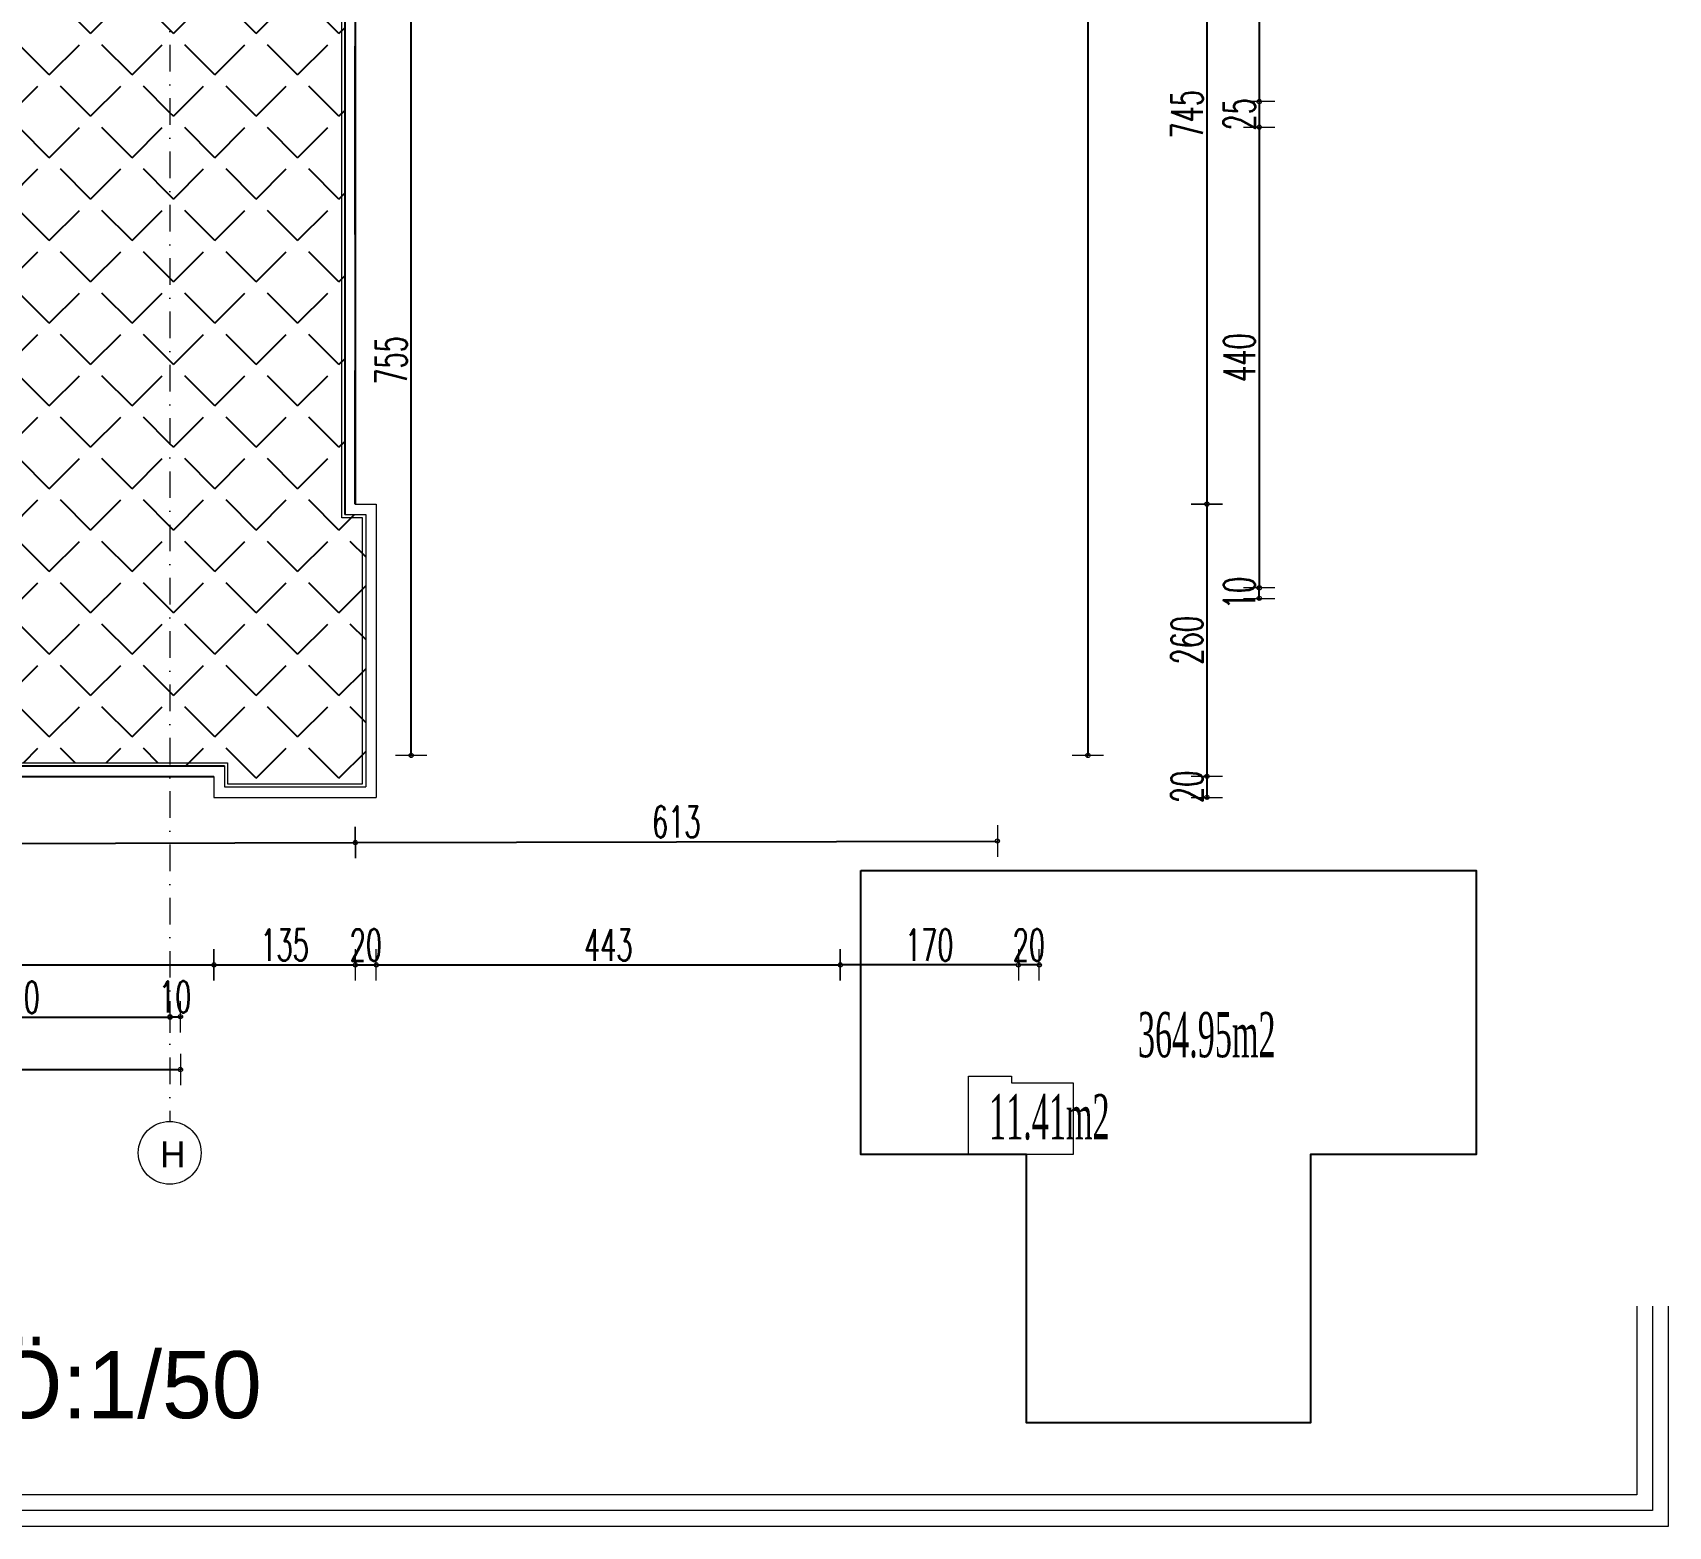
# Model space of a CAD drawing. Header units: millimetres. Extents: x -16104 to 67872, y -88009 to 12107.
# Drawn here: x 33886 to 35448, y 8729 to 10156 of the extents above; entities that cross this region are included whole.
import ezdxf

# ---------------------------------------------------------------- set-up
doc = ezdxf.new("R2010")
doc.units = ezdxf.units.MM
doc.linetypes.add('ACAD_ISO07W100', pattern=[3, 0, -3])
doc.linetypes.add('DASHDOTX2', pattern=[50.8, 25.4, -12.7, 0, -12.7])
doc.layers.get('0').update_dxf_attribs({"color": 241})
for name, color, linetype, lineweight in [('0.3', 114, 'Continuous', 5), ('AKS', 1, 'ACAD_ISO07W100', 5), ('akslar', 144, 'Continuous', 20), ('balkon', 6, 'Continuous', 5), ('c05', 32, 'Continuous', 13), ('duvar', 123, 'Continuous', 25), ('OLCU', 54, 'Continuous', 13), ('SıVA', 40, 'Continuous', 9), ('YAZI', 22, 'Continuous', 18), ('ÖLÇÜ', 252, 'Continuous', 20)]:
    doc.layers.add(name, color=color, linetype=linetype, lineweight=lineweight)
doc.styles.add('DIM', font='Txttw.shx', dxfattribs={"width": 0.6})
doc.styles.add('OLCUIC', font='ROMANS.SHX', dxfattribs={"width": 0.5})
doc.styles.add('ÖLÇÜ-50', font='comic.ttf', dxfattribs={"height": 12.5})
doc.dimstyles.new('50', dxfattribs={"dimscale": 0, "dimtxt": 30, "dimasz": 1, "dimexe": 0, "dimexo": 2, "dimgap": 4, "dimtad": 1, "dimdec": 0, "dimzin": 0, "dimdsep": 46, "dimtxsty": 'DIM', "dimblk1": 'DOT', "dimblk2": 'DOT', "dimsah": 1, "dimcen": 1.5, "dimdle": 3, "dimse1": 1, "dimse2": 1, "dimclrd": 256, "dimclre": 9, "dimclrt": 256, "dimadec": 0, "dimazin": 0, "dimtfac": 0.24, "dimtdec": 0, "dimtix": 1, "dimtmove": 2, "dimatfit": 3, "dimldrblk": 'DOT', "dimfxl": 0, "dimtolj": 1, "dimtzin": 15, "dimarcsym": 0})
pattern_1 = [(45, (0, 0), (-39.51313, 39.51313), [40.64, -15.24]), (135, (0, 0), (-39.51313, -39.51313), [40.64, -15.24])]

# ---------------------------------------------------------------- blocks, each defined once
blk = doc.blocks.new('DOT')
for p, q in [((-2, 0), (0, 0)), ((0, 15), (0, -15)), ((2, 0), (0, 0))]:
    blk.add_line(p, q)
blk.add_circle((0, 0), 2)
blk = doc.blocks.new('*D809')
at = {"layer": 'Defpoints', "color": 0, "transparency": 16777216}
for p in [(33239.5, 9300.5), (34059.5, 9300.5), (34059.5, 9265.5)]:
    blk.add_point(p, dxfattribs=at)
at = {"layer": 'OLCU', "lineweight": -2, "transparency": 16777216}
blk.add_line((33240.5, 9265.5), (34058.5, 9265.5), dxfattribs=at)
at = {"layer": 'OLCU', "lineweight": -2, "transparency": 16777216, "rotation": 180}
blk.add_blockref('DOT', (33239.5, 9265.5), dxfattribs=at)
at = {"layer": 'OLCU', "lineweight": -2, "transparency": 16777216}
blk.add_blockref('DOT', (34059.5, 9265.5), dxfattribs=at)
at = {"layer": 'OLCU', "transparency": 16777216, "insert": (33649.5, 9284.5), "char_height": 30, "attachment_point": 5, "style": 'DIM'}
blk.add_mtext('\\A1;820', dxfattribs=at)
blk = doc.blocks.new('*D810')
at = {"layer": 'Defpoints', "color": 0, "transparency": 16777216}
for p in [(34059.5, 9300.5), (34194.5, 9300.5), (34194.5, 9265.5)]:
    blk.add_point(p, dxfattribs=at)
at = {"layer": 'OLCU', "lineweight": -2, "transparency": 16777216}
blk.add_line((34060.5, 9265.5), (34193.5, 9265.5), dxfattribs=at)
at = {"layer": 'OLCU', "lineweight": -2, "transparency": 16777216, "rotation": 180}
blk.add_blockref('DOT', (34059.5, 9265.5), dxfattribs=at)
at = {"layer": 'OLCU', "lineweight": -2, "transparency": 16777216}
blk.add_blockref('DOT', (34194.5, 9265.5), dxfattribs=at)
at = {"layer": 'OLCU', "transparency": 16777216, "insert": (34127, 9284.5), "char_height": 30, "attachment_point": 5, "style": 'DIM'}
blk.add_mtext('\\A1;135', dxfattribs=at)
blk = doc.blocks.new('*D814')
at = {"layer": 'Defpoints', "color": 0, "transparency": 16777216}
for p in [(33723, 9215.5), (34017.5, 9215.5), (34017.5, 9215.5)]:
    blk.add_point(p, dxfattribs=at)
at = {"layer": 'OLCU', "lineweight": -2, "transparency": 16777216}
blk.add_line((33724, 9215.5), (34016.5, 9215.5), dxfattribs=at)
at = {"layer": 'OLCU', "lineweight": -2, "transparency": 16777216, "rotation": 180}
blk.add_blockref('DOT', (33723, 9215.5), dxfattribs=at)
at = {"layer": 'OLCU', "lineweight": -2, "transparency": 16777216}
blk.add_blockref('DOT', (34017.5, 9215.5), dxfattribs=at)
at = {"layer": 'OLCU', "transparency": 16777216, "insert": (33870.2, 9234.5), "char_height": 30, "attachment_point": 5, "style": 'DIM'}
blk.add_mtext('\\A1;290', dxfattribs=at)
blk = doc.blocks.new('*D815')
at = {"layer": 'Defpoints', "color": 0, "transparency": 16777216}
for p in [(34017.5, 9266), (34027.5, 9266), (34027.5, 9216)]:
    blk.add_point(p, dxfattribs=at)
at = {"layer": 'OLCU', "lineweight": -2, "transparency": 16777216}
for p, q in [((34016.5, 9216), (34015.5, 9216)), ((34017.5, 9216), (34027.5, 9216)), ((34028.5, 9216), (34029.5, 9216))]:
    blk.add_line(p, q, dxfattribs=at)
blk.add_blockref('DOT', (34017.5, 9216), dxfattribs=at)
at = {"layer": 'OLCU', "lineweight": -2, "transparency": 16777216, "rotation": 180}
blk.add_blockref('DOT', (34027.5, 9216), dxfattribs=at)
at = {"layer": 'OLCU', "transparency": 16777216, "insert": (34022.5, 9235), "char_height": 30, "attachment_point": 5, "style": 'DIM'}
blk.add_mtext('\\A1;10', dxfattribs=at)
blk = doc.blocks.new('*D816')
at = {"layer": 'Defpoints', "color": 0, "transparency": 16777216}
for p in [(33237.5, 9200.5), (34027.5, 9201), (34027.5, 9165.5)]:
    blk.add_point(p, dxfattribs=at)
at = {"layer": 'OLCU', "lineweight": -2, "transparency": 16777216}
blk.add_line((33238.5, 9165.5), (34026.5, 9165.5), dxfattribs=at)
at = {"layer": 'OLCU', "lineweight": -2, "transparency": 16777216, "rotation": 180}
blk.add_blockref('DOT', (33237.5, 9165.5), dxfattribs=at)
at = {"layer": 'OLCU', "lineweight": -2, "transparency": 16777216}
blk.add_blockref('DOT', (34027.5, 9165.5), dxfattribs=at)
at = {"layer": 'OLCU', "transparency": 16777216, "insert": (33632.5, 9184.5), "char_height": 30, "attachment_point": 5, "style": 'DIM'}
blk.add_mtext('\\A1;790', dxfattribs=at)
blk = doc.blocks.new('*D817')
at = {"layer": 'Defpoints', "color": 0, "transparency": 16777216}
for p in [(34972.5, 10450), (35007.5, 9705.5), (35007.5, 9705.5)]:
    blk.add_point(p, dxfattribs=at)
at = {"layer": 'OLCU', "lineweight": -2, "transparency": 16777216}
blk.add_line((35007.5, 10449), (35007.5, 9706.5), dxfattribs=at)
for p, rotation in [((35007.5, 10450), 90), ((35007.5, 9705.5), 270)]:
    blk.add_blockref('DOT', p, dxfattribs=dict(at, rotation=rotation))
at = {"layer": 'OLCU', "transparency": 16777216, "insert": (34988.5, 10077.8), "char_height": 30, "attachment_point": 5, "rotation": 90, "style": 'DIM'}
blk.add_mtext('\\A1;745', dxfattribs=at)
blk = doc.blocks.new('*D819')
at = {"layer": 'Defpoints', "color": 0, "transparency": 16777216}
for p in [(35057.5, 10500), (35057.5, 10090), (35057.5, 10090)]:
    blk.add_point(p, dxfattribs=at)
at = {"layer": 'OLCU', "lineweight": -2, "transparency": 16777216}
blk.add_line((35057.5, 10499), (35057.5, 10091), dxfattribs=at)
for p, rotation in [((35057.5, 10500), 90), ((35057.5, 10090), 270)]:
    blk.add_blockref('DOT', p, dxfattribs=dict(at, rotation=rotation))
at = {"layer": 'OLCU', "transparency": 16777216, "insert": (35038.5, 10295), "char_height": 30, "attachment_point": 5, "rotation": 90, "style": 'DIM'}
blk.add_mtext('\\A1;410', dxfattribs=at)
blk = doc.blocks.new('*D820')
at = {"layer": 'Defpoints', "color": 0, "transparency": 16777216}
for p in [(35057.5, 10090), (35057.5, 10065.5), (35057.5, 10065.5)]:
    blk.add_point(p, dxfattribs=at)
at = {"layer": 'OLCU', "lineweight": -2, "transparency": 16777216}
for p, q in [((35057.5, 10091), (35057.5, 10092)), ((35057.5, 10090), (35057.5, 10065.5)), ((35057.5, 10064.5), (35057.5, 10063.5))]:
    blk.add_line(p, q, dxfattribs=at)
for p, rotation in [((35057.5, 10090), 270), ((35057.5, 10065.5), 90)]:
    blk.add_blockref('DOT', p, dxfattribs=dict(at, rotation=rotation))
at = {"layer": 'OLCU', "transparency": 16777216, "insert": (35038.5, 10077.8), "char_height": 30, "attachment_point": 5, "rotation": 90, "style": 'DIM'}
blk.add_mtext('\\A1;25', dxfattribs=at)
blk = doc.blocks.new('*D821')
at = {"layer": 'Defpoints', "color": 0, "transparency": 16777216}
for p in [(35057.5, 10065.5), (35057.5, 9625.5), (35057.5, 9625.5)]:
    blk.add_point(p, dxfattribs=at)
at = {"layer": 'OLCU', "lineweight": -2, "transparency": 16777216}
blk.add_line((35057.5, 10064.5), (35057.5, 9626.5), dxfattribs=at)
for p, rotation in [((35057.5, 10065.5), 90), ((35057.5, 9625.5), 270)]:
    blk.add_blockref('DOT', p, dxfattribs=dict(at, rotation=rotation))
at = {"layer": 'OLCU', "transparency": 16777216, "insert": (35038.5, 9845.5), "char_height": 30, "attachment_point": 5, "rotation": 90, "style": 'DIM'}
blk.add_mtext('\\A1;440', dxfattribs=at)
blk = doc.blocks.new('*D822')
at = {"layer": 'Defpoints', "color": 0, "transparency": 16777216}
for p in [(35022.5, 9625.6), (35057.5, 9625.6), (35022.5, 9615.5)]:
    blk.add_point(p, dxfattribs=at)
at = {"layer": 'OLCU', "lineweight": -2, "transparency": 16777216}
for p, q in [((35057.5, 9626.6), (35057.5, 9627.6)), ((35057.5, 9615.5), (35057.5, 9625.6)), ((35057.5, 9614.5), (35057.5, 9613.5))]:
    blk.add_line(p, q, dxfattribs=at)
for p, rotation in [((35057.5, 9625.6), 270), ((35057.5, 9615.5), 90)]:
    blk.add_blockref('DOT', p, dxfattribs=dict(at, rotation=rotation))
at = {"layer": 'OLCU', "transparency": 16777216, "insert": (35038.5, 9620.6), "char_height": 30, "attachment_point": 5, "rotation": 90, "style": 'DIM'}
blk.add_mtext('\\A1;10', dxfattribs=at)
blk = doc.blocks.new('*D838')
at = {"layer": 'Defpoints', "color": 0, "transparency": 16777216}
for p in [(34827.5, 9365.5), (34847.5, 9365.5), (34827.5, 9265.5)]:
    blk.add_point(p, dxfattribs=at)
at = {"layer": 'OLCU', "lineweight": -2, "transparency": 16777216}
for p, q in [((34826.5, 9265.5), (34825.5, 9265.5)), ((34847.5, 9265.5), (34827.5, 9265.5)), ((34848.5, 9265.5), (34849.5, 9265.5))]:
    blk.add_line(p, q, dxfattribs=at)
blk.add_blockref('DOT', (34827.5, 9265.5), dxfattribs=at)
at = {"layer": 'OLCU', "lineweight": -2, "transparency": 16777216, "rotation": 180}
blk.add_blockref('DOT', (34847.5, 9265.5), dxfattribs=at)
at = {"layer": 'OLCU', "transparency": 16777216, "insert": (34837.5, 9284.5), "char_height": 30, "attachment_point": 5, "style": 'DIM'}
blk.add_mtext('\\A1;20', dxfattribs=at)
blk = doc.blocks.new('*D839')
at = {"layer": 'Defpoints', "color": 0, "transparency": 16777216}
for p in [(34657.5, 9365.5), (34827.5, 9365.5), (34657.5, 9265.5)]:
    blk.add_point(p, dxfattribs=at)
at = {"layer": 'OLCU', "lineweight": -2, "transparency": 16777216}
blk.add_line((34826.5, 9265.5), (34658.5, 9265.5), dxfattribs=at)
at = {"layer": 'OLCU', "lineweight": -2, "transparency": 16777216, "rotation": 180}
blk.add_blockref('DOT', (34657.5, 9265.5), dxfattribs=at)
at = {"layer": 'OLCU', "lineweight": -2, "transparency": 16777216}
blk.add_blockref('DOT', (34827.5, 9265.5), dxfattribs=at)
at = {"layer": 'OLCU', "transparency": 16777216, "insert": (34742.5, 9284.5), "char_height": 30, "attachment_point": 5, "style": 'DIM'}
blk.add_mtext('\\A1;170', dxfattribs=at)
blk = doc.blocks.new('*D840')
at = {"layer": 'Defpoints', "color": 0, "transparency": 16777216}
for p in [(34214.5, 9265.5), (34657.5, 9265.5), (34657.5, 9265.5)]:
    blk.add_point(p, dxfattribs=at)
at = {"layer": 'OLCU', "lineweight": -2, "transparency": 16777216}
blk.add_line((34215.5, 9265.5), (34656.5, 9265.5), dxfattribs=at)
at = {"layer": 'OLCU', "lineweight": -2, "transparency": 16777216, "rotation": 180}
blk.add_blockref('DOT', (34214.5, 9265.5), dxfattribs=at)
at = {"layer": 'OLCU', "lineweight": -2, "transparency": 16777216}
blk.add_blockref('DOT', (34657.5, 9265.5), dxfattribs=at)
at = {"layer": 'OLCU', "transparency": 16777216, "insert": (34436, 9284.5), "char_height": 30, "attachment_point": 5, "style": 'DIM'}
blk.add_mtext('\\A1;443', dxfattribs=at)
blk = doc.blocks.new('*D845')
at = {"layer": 'Defpoints', "color": 0, "transparency": 16777216}
for p in [(34907.5, 9705.5), (34907.5, 9445.5), (35007.5, 9445.5)]:
    blk.add_point(p, dxfattribs=at)
at = {"layer": 'OLCU', "lineweight": -2, "transparency": 16777216}
blk.add_line((35007.5, 9704.5), (35007.5, 9446.5), dxfattribs=at)
for p, rotation in [((35007.5, 9705.5), 90), ((35007.5, 9445.5), 270)]:
    blk.add_blockref('DOT', p, dxfattribs=dict(at, rotation=rotation))
at = {"layer": 'OLCU', "transparency": 16777216, "insert": (34988.5, 9575.5), "char_height": 30, "attachment_point": 5, "rotation": 90, "style": 'DIM'}
blk.add_mtext('\\A1;260', dxfattribs=at)
blk = doc.blocks.new('*D846')
at = {"layer": 'Defpoints', "color": 0, "transparency": 16777216}
for p in [(34907.5, 9445.5), (34907.5, 9425.5), (35007.5, 9425.5)]:
    blk.add_point(p, dxfattribs=at)
at = {"layer": 'OLCU', "lineweight": -2, "transparency": 16777216}
for p, q in [((35007.5, 9446.5), (35007.5, 9447.5)), ((35007.5, 9445.5), (35007.5, 9425.5)), ((35007.5, 9424.5), (35007.5, 9423.5))]:
    blk.add_line(p, q, dxfattribs=at)
for p, rotation in [((35007.5, 9445.5), 270), ((35007.5, 9425.5), 90)]:
    blk.add_blockref('DOT', p, dxfattribs=dict(at, rotation=rotation))
at = {"layer": 'OLCU', "transparency": 16777216, "insert": (34988.5, 9435.5), "char_height": 30, "attachment_point": 5, "rotation": 90, "style": 'DIM'}
blk.add_mtext('\\A1;20', dxfattribs=at)
blk = doc.blocks.new('*D854')
at = {"layer": 'Defpoints', "color": 0, "transparency": 16777216}
for p in [(34194.5, 9265.5), (34214.5, 9265.5), (34214.5, 9265.5)]:
    blk.add_point(p, dxfattribs=at)
at = {"layer": 'OLCU', "lineweight": -2, "transparency": 16777216}
for p, q in [((34193.5, 9265.5), (34192.5, 9265.5)), ((34194.5, 9265.5), (34214.5, 9265.5)), ((34215.5, 9265.5), (34216.5, 9265.5))]:
    blk.add_line(p, q, dxfattribs=at)
blk.add_blockref('DOT', (34194.5, 9265.5), dxfattribs=at)
at = {"layer": 'OLCU', "lineweight": -2, "transparency": 16777216, "rotation": 180}
blk.add_blockref('DOT', (34214.5, 9265.5), dxfattribs=at)
at = {"layer": 'OLCU', "transparency": 16777216, "insert": (34204.5, 9284.5), "char_height": 30, "attachment_point": 5, "style": 'DIM'}
blk.add_mtext('\\A1;20', dxfattribs=at)
blk = doc.blocks.new('*D441')
at = {"layer": 'Defpoints', "color": 0, "transparency": 16777216}
for p in [(34893.9, 11575), (34893.9, 9465.5), (34893.9, 9465.5)]:
    blk.add_point(p, dxfattribs=at)
at = {"layer": 'OLCU', "lineweight": -2, "transparency": 16777216}
blk.add_line((34893.9, 11574), (34893.9, 9466.5), dxfattribs=at)
for p, rotation in [((34893.9, 11575), 90), ((34893.9, 9465.5), 270)]:
    blk.add_blockref('DOT', p, dxfattribs=dict(at, rotation=rotation))
at = {"layer": 'OLCU', "transparency": 16777216, "insert": (34874.9, 10520.3), "char_height": 30, "attachment_point": 5, "rotation": 90, "style": 'DIM'}
blk.add_mtext('\\A1;2110', dxfattribs=at)
blk = doc.blocks.new('*D2428')
at = {"layer": 'Defpoints', "color": 0, "transparency": 16777216}
for p in [(33069.5, 9379.6), (34194.5, 9382.3), (34194.5, 9382.3)]:
    blk.add_point(p, dxfattribs=at)
at = {"layer": 'OLCU', "lineweight": -2, "transparency": 16777216}
blk.add_line((33070.5, 9379.6), (34193.5, 9382.3), dxfattribs=at)
for p, rotation in [((33069.5, 9379.6), 180.1399202823359), ((34194.5, 9382.3), 0.1399202823359238)]:
    blk.add_blockref('DOT', p, dxfattribs=dict(at, rotation=rotation))
at = {"layer": 'OLCU', "transparency": 16777216, "insert": (33631.9, 9400), "char_height": 30, "attachment_point": 5, "rotation": 0.1399, "style": 'DIM'}
blk.add_mtext('\\A1;1125', dxfattribs=at)
blk = doc.blocks.new('*D2424')
at = {"layer": 'Defpoints', "color": 0, "transparency": 16777216}
for p in [(34194.5, 9382.3), (34807.5, 9383.8), (34807.5, 9383.8)]:
    blk.add_point(p, dxfattribs=at)
at = {"layer": 'OLCU', "lineweight": -2, "transparency": 16777216}
blk.add_line((34195.5, 9382.3), (34806.5, 9383.8), dxfattribs=at)
for p, rotation in [((34194.5, 9382.3), 180.1399202823376), ((34807.5, 9383.8), 0.1399202823375777)]:
    blk.add_blockref('DOT', p, dxfattribs=dict(at, rotation=rotation))
at = {"layer": 'OLCU', "transparency": 16777216, "insert": (34500.9, 9402.1), "char_height": 30, "attachment_point": 5, "rotation": 0.1399, "style": 'DIM'}
blk.add_mtext('\\A1;613', dxfattribs=at)
blk = doc.blocks.new('*D2430')
at = {"layer": 'Defpoints', "color": 0, "transparency": 16777216}
for p in [(34174.5, 10220), (34247.8, 10220), (34174.5, 9465.5)]:
    blk.add_point(p, dxfattribs=at)
at = {"layer": 'OLCU', "lineweight": -2, "transparency": 16777216}
blk.add_line((34247.8, 9466.5), (34247.8, 10219), dxfattribs=at)
for p, rotation in [((34247.8, 10220), 90), ((34247.8, 9465.5), 270)]:
    blk.add_blockref('DOT', p, dxfattribs=dict(at, rotation=rotation))
at = {"layer": 'OLCU', "transparency": 16777216, "insert": (34228.8, 9842.8), "char_height": 30, "attachment_point": 5, "rotation": 90, "style": 'DIM'}
blk.add_mtext('\\A1;755', dxfattribs=at)

msp = doc.modelspace()

# ---------------------------------------------------------------- hatches: boundary and pattern name
at = {"layer": 'duvar'}
h = msp.add_hatch(dxfattribs=at)
h.set_pattern_fill('ANGLE,_O', color=256, scale=8, angle=45)
h.set_pattern_definition(pattern_1)
h.paths.add_polyline_path([(34184.5, 9833), (34184.5, 10220), (34042.5, 10220), (34042.5, 10330), (34017.4, 10330), (34017.4, 9455.5), (34069.5, 9455.5), (34069.5, 9435.5), (34204.5, 9435.5), (34204.5, 9695.5), (34184.5, 9695.5)])
h.paths.add_polyline_path([(33676.5, 10055), (33642, 10055, -1), (33617, 10055, -1), (33642, 10055), (33676.5, 10055), (33676.5, 10487), (33542, 10487), (33542, 9458.5), (33676.5, 9458.5), (33676.5, 9547, -0.331441), (33664.5, 9538), (33664.5, 9480.5), (33619.5, 9480.5), (33619.5, 9550.5), (33652, 9550.5, -0.864314), (33676.5, 9554.1)])
h.paths.add_polyline_path([(33562.2, 9879.3, -1), (33587.2, 9879.3, -1)], flags=16)
h.paths.add_polyline_path([(33564.2, 9879.3, -1), (33585.2, 9879.3, -1)], flags=0)
h.paths.add_polyline_path([(33566.2, 9879.3, -1), (33583.2, 9879.3, -1)], flags=0)
h.paths.add_polyline_path([(33568.2, 9879.3, -1), (33581.2, 9879.3, -1)], flags=0)
h.paths.add_polyline_path([(33570.2, 9879.3, -1), (33579.2, 9879.3, -1)], flags=0)
h.paths.add_polyline_path([(33572.2, 9879.3, -1), (33577.2, 9879.3, -1)], flags=0)
h.paths.add_polyline_path([(33594.5, 10065), (33569.5, 10065), (33569.5, 10090), (33594.5, 10090), (33619.5, 10090), (33619.5, 10065)], flags=16)
h.paths.add_polyline_path([(33542, 10487), (33362.4, 10487, -0.405453), (33262.5, 10390), (33262.5, 10487), (33247.4, 10487), (33247.4, 9458.5), (33542, 9458.5)])
h.paths.add_polyline_path([(33247.4, 10487), (33082.5, 10487), (33082.5, 10483), (33082.5, 9602.5), (33062.5, 9602.5), (33062.5, 9438.5), (33226.5, 9438.5), (33226.5, 9458.5), (33247.4, 9458.5)])
h.paths.add_polyline_path([(33596.2, 10474.2), (33667.8, 10474.2), (33667.8, 10429.2), (33596.2, 10429.2)], flags=24)
h.paths.add_polyline_path([(33590.5, 9880.3), (33635.9, 9880.3), (33635.9, 9895.3), (33590.5, 9895.3)], flags=24)
h.paths.add_polyline_path([(33645.3, 10056), (33692.2, 10056), (33692.2, 10071), (33645.3, 10071)], flags=9)
h.paths.add_polyline_path([(33623.4, 10506.4), (33622.8, 10415.5), (33640.6, 10415.4), (33641.1, 10506.3)], flags=9)
h.paths.add_polyline_path([(33510.2, 9976.3), (33737.3, 9976.3), (33737.3, 9916.7), (33510.2, 9916.7)], flags=9)
h.paths.add_polyline_path([(33509, 10025.6), (33866.6, 10025.6), (33866.6, 9971.9), (33509, 9971.9)], flags=9)
h.paths.add_polyline_path([(33239.9, 10478), (33239.9, 10522.1), (33284.9, 10522.1), (33284.9, 10478)], flags=9)
h.paths.add_polyline_path([(33371.4, 10478), (33371.4, 10522.1), (33416.4, 10522.1), (33416.4, 10478)], flags=9)
h.paths.add_polyline_path([(33371.4, 9930.3), (33371.4, 10005.3), (33416.4, 10005.3), (33416.4, 9930.3)], flags=24)
h.paths.add_polyline_path([(33126.8, 10471), (33217.3, 10472.8), (33217, 10490.5), (33126.5, 10488.7)], flags=9)
h = msp.add_hatch(dxfattribs=at)
h.set_pattern_fill('ANGLE,_O', color=256, scale=8, angle=45)
h.set_pattern_definition(pattern_1)
h.paths.add_polyline_path([(34017.4, 10330), (33866.5, 10330), (33866.5, 10487), (33723, 10487), (33723, 9458.5), (34017.4, 9458.5)])

# ---------------------------------------------------------------- linework, layer by layer
at = {"layer": 'AKS', "linetype": 'ByBlock'}
msp.add_circle((34017.3, 9086), 30, dxfattribs=at)
at = {"layer": 'akslar', "linetype": 'DASHDOTX2'}
msp.add_line((34017.4, 11925.5), (34017.4, 9116), dxfattribs=at)
at = {"layer": 'balkon'}
for p, q in [((34194.5, 9705.5), (34214.5, 9705.5)), ((34214.5, 9705.5), (34214.5, 9425.5)), ((34184.5, 9695.5), (34204.5, 9695.5)), ((34204.5, 9695.5), (34204.5, 9435.5)), ((34069.5, 9455.5), (34069.5, 9435.5)), ((34059.5, 9445.5), (34059.5, 9425.5)), ((34069.5, 9435.5), (34204.5, 9435.5)), ((34059.5, 9425.5), (34214.5, 9425.5))]:
    msp.add_line(p, q, dxfattribs=at)
at = {"layer": 'c05'}
for points in [[(35448, 8939.6), (35448, 8729.3), (31917.8, 8729.3), (31917.8, 12107.1), (35448, 12107.1), (35448, 10251)], [(35433, 8939.6), (35433, 8744.3), (31932.8, 8744.3), (31932.8, 12092.1), (35433, 12092.1), (35433, 10251)], [(35418, 8939.6), (35418, 8759.3), (31947.8, 8759.3), (31947.8, 12077.1), (35418, 12077.1), (35418, 10251)]]:
    msp.add_lwpolyline(points, dxfattribs=at)
at = {"layer": 'duvar'}
for p, q in [((34184.5, 10220), (34184.5, 9833)), ((34194.5, 10220), (34194.5, 9833)), ((34194.5, 9963), (34194.5, 10142.8)), ((34194.5, 10142.8), (34194.5, 9963)), ((34184.5, 9833), (34184.5, 9695.5)), ((34194.5, 9705.5), (34194.5, 9833)), ((34194.5, 9833), (34194.5, 9705.5)), ((33382, 9455.5), (33897, 9455.5)), ((33897, 9455.5), (34069.5, 9455.5)), ((33382, 9445.5), (33897, 9445.5)), ((33897, 9445.5), (34059.5, 9445.5))]:
    msp.add_line(p, q, dxfattribs=at)
msp.add_lwpolyline([(34677.2, 9355.5), (35264.7, 9355.5), (35264.7, 9084.3), (35106.5, 9084.3), (35106.5, 8828.2), (34835.2, 8828.2), (34835.2, 9084.3), (34677.2, 9084.3), (34677.2, 9355.5)], dxfattribs=at)
at = {"layer": 'OLCU'}
msp.add_line((33897, 9445.5), (33897, 9445.5), dxfattribs=at)
at = {"layer": 'SıVA'}
msp.add_lwpolyline([(32430.5, 10640), (32430.5, 10463), (32594.5, 10463), (32594.5, 10483), (33082.5, 10483), (33082.5, 9602.5), (33062.5, 9602.5), (33062.5, 9438.5), (33226.5, 9438.5), (33226.5, 9458.5), (34072.5, 9458.5), (34072.5, 9438.5), (34201.5, 9438.5), (34201.5, 9692.5), (34181.5, 9692.5), (34181.5, 10215.9)], dxfattribs=at)
at = {"layer": 'ÖLÇÜ'}
msp.add_lwpolyline([(34879.7, 9084.3), (34779.8, 9084.3), (34779.8, 9159.3), (34821, 9159.3), (34821, 9153), (34879.8, 9153), (34879.7, 9084.3)], dxfattribs=at)

# ---------------------------------------------------------------- texts
at = {"layer": '0.3', "ltscale": 0.7, "char_height": 43.2, "width": 524.278, "attachment_point": 8, "style": 'OLCUIC'}
for s, insert in [('{\\fTimes New Roman|b0|i0|c162|p18;364.95m2}', (35007.4, 9176.4)), ('{\\fTimes New Roman|b0|i0|c162|p18;11.41m2}', (34857.1, 9098))]:
    msp.add_mtext(s, dxfattribs=dict(at, insert=insert))
at = {"layer": 'AKS', "insert": (34008.1, 9097), "char_height": 25, "width": 35.659, "attachment_point": 1}
msp.add_mtext('H', dxfattribs=at)
at = {"layer": 'YAZI', "style": 'ÖLÇÜ-50'}
msp.add_text('(+21.50)  TERAS KAT PLANI Ö:1/50', height=64, dxfattribs=at).set_placement((32709.1, 8832.6))

# ---------------------------------------------------------------- dimensions: what is measured, and where the dimension line sits
at = {"layer": 'OLCU'}
dim = msp.add_linear_dim(base=(34893.9, 9465.5), p1=(34893.9, 11575), p2=(34893.9, 9465.5), angle=90, text='2110', dimstyle='50', override={"dimscale": 1}, dxfattribs=at)
dim.commit()
dim.dimension.update_dxf_attribs({"geometry": '*D441', "text_midpoint": (34874.9, 10520.3)})
for base, p1, p2, picture, middle in [((35057.5, 10090), (35057.5, 10500), (35057.5, 10090), '*D819', (35038.5, 10295)), ((35007.4827742, 9705.5446397), (34972.4827742, 10450.0446397), (35007.4827742, 9705.5446397), '*D817', (34988.4827742, 10077.7946397)), ((34247.7588828, 10220.0446397), (34174.4827742, 9465.5446397), (34174.4827742, 10220.0446397), '*D2430', (34228.7588828, 9842.7946397)), ((35057.4827742, 10065.5446397), (35057.4827742, 10090.0446397), (35057.4827742, 10065.5446397), '*D820', (35038.4827742, 10077.7946397)), ((35057.5, 9625.5), (35057.5, 10065.5), (35057.5, 9625.5), '*D821', (35038.5, 9845.5)), ((35007.5, 9445.5), (34907.5, 9705.5), (34907.5, 9445.5), '*D845', (34988.5, 9575.5)), ((35057.5, 9625.6), (35022.5, 9615.5), (35022.5, 9625.6), '*D822', (35038.5, 9620.6)), ((35007.5, 9425.5), (34907.5, 9445.5), (34907.5, 9425.5), '*D846', (34988.5, 9435.5))]:
    dim = msp.add_linear_dim(base=base, p1=p1, p2=p2, angle=90, dimstyle='50', override={"dimscale": 1}, dxfattribs=at)
    dim.commit()
    dim.dimension.update_dxf_attribs({"geometry": picture, "text_midpoint": middle})
for p1, p2, picture, middle in [((33069.5, 9379.6), (34194.5, 9382.3), '*D2428', (33631.9, 9400)), ((34194.5, 9382.3), (34807.5, 9383.8), '*D2424', (34500.9, 9402.1))]:
    dim = msp.add_aligned_dim(p1=p1, p2=p2, distance=0, dimstyle='50', override={"dimscale": 1}, dxfattribs=at)
    dim.commit()
    dim.dimension.update_dxf_attribs({"geometry": picture, "text_midpoint": middle})
for base, p1, p2, picture, middle in [((34657.5, 9265.5), (34827.5, 9365.5), (34657.5, 9365.5), '*D839', (34742.5, 9284.5)), ((34827.5, 9265.5), (34847.5, 9365.5), (34827.5, 9365.5), '*D838', (34837.5, 9284.5)), ((34059.5, 9265.5), (33239.5, 9300.5), (34059.5, 9300.5), '*D809', (33649.5, 9284.5)), ((34194.5, 9265.5), (34059.5, 9300.5), (34194.5, 9300.5), '*D810', (34127, 9284.5)), ((34214.5, 9265.5), (34194.5, 9265.5), (34214.5, 9265.5), '*D854', (34204.5, 9284.5)), ((34657.5, 9265.5), (34214.5, 9265.5), (34657.5, 9265.5), '*D840', (34436, 9284.5)), ((34027.5, 9216), (34017.5, 9266), (34027.5, 9266), '*D815', (34022.5, 9235)), ((34027.5, 9165.5), (33237.5, 9200.5), (34027.5, 9201), '*D816', (33632.5, 9184.5))]:
    dim = msp.add_linear_dim(base=base, p1=p1, p2=p2, dimstyle='50', override={"dimscale": 1}, dxfattribs=at)
    dim.commit()
    dim.dimension.update_dxf_attribs({"geometry": picture, "text_midpoint": middle})
dim = msp.add_linear_dim(base=(34017.5, 9215.5), p1=(33723, 9215.5), p2=(34017.5, 9215.5), text='290', dimstyle='50', override={"dimscale": 1}, dxfattribs=at)
dim.commit()
dim.dimension.update_dxf_attribs({"geometry": '*D814', "text_midpoint": (33870.2, 9234.5)})

doc.saveas('drawing.dxf')
